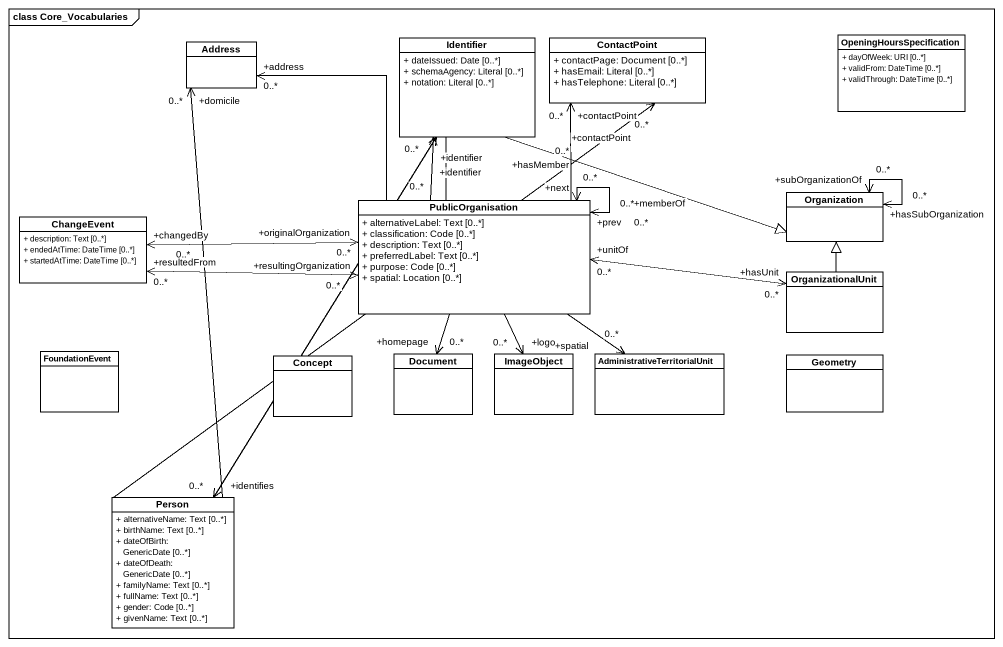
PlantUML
@startuml
mainframe class Core_Vocabularies
hide circle
hide empty members
skinparam classAttributeIconSize 0
class Address
class Identifier {
  + dateIssued: Date [0..*]
  + schemaAgency: Literal [0..*]
  + notation: Literal [0..*]
}
class ContactPoint {
  + contactPage: Document [0..*]
  + hasEmail: Literal [0..*]
  + hasTelephone: Literal [0..*]
}
class OpeningHoursSpecification {
  + dayOfWeek: URI [0..*]
  + validFrom: DateTime [0..*]
  + validThrough: DateTime [0..*]
}
class ChangeEvent {
  + description: Text [0..*]
  + endedAtTime: DateTime [0..*]
  + startedAtTime: DateTime [0..*]
}
class PublicOrganisation {
  + alternativeLabel: Text [0..*]
  + classification: Code [0..*]
  + description: Text [0..*]
  + preferredLabel: Text [0..*]
  + purpose: Code [0..*]
  + spatial: Location [0..*]
}
class Organization
class OrganizationalUnit
class FoundationEvent
class Concept
class Document
class ImageObject
class "AdministrativeTerritorialUnit" as AdministrativeTerritorialUni
class Geometry
class "Person" as Person_ {
  + alternativeName: Text [0..*]
  + birthName: Text [0..*]
  + dateOfBirth: GenericDate [0..*]
  + dateOfDeath: GenericDate [0..*]
  + familyName: Text [0..*]
  + fullName: Text [0..*]
  + gender: Code [0..*]
  + givenName: Text [0..*]
}
Identifier --> "+identifies\n0..*" Person_
ChangeEvent "+changedBy\n0..*" <-right-> "+originalOrganization\n0..*" PublicOrganisation
PublicOrganisation -up-> "+address\n0..*" Address
PublicOrganisation -up-> "+identifier\n0..*" Identifier
PublicOrganisation -up-> "+contactPoint\n0..*" ContactPoint
PublicOrganisation "+resultingOrganization\n0..*" <-left-> "+resultedFrom\n0..*" ChangeEvent
PublicOrganisation "+prev\n0..*" <--> "+next\n0..*" PublicOrganisation
PublicOrganisation "+memberOf\n0..*" <--> "+hasMember\n0..*" PublicOrganisation
PublicOrganisation -right-|> Organization
PublicOrganisation "+unitOf\n0..*" <-right-> "+hasUnit\n0..*" OrganizationalUnit
PublicOrganisation --> "+homepage\n0..*" Document
PublicOrganisation --> "+logo\n0..*" ImageObject
PublicOrganisation --> "+spatial\n0..*" AdministrativeTerritorialUni
Organization "+hasSubOrganization\n0..*" <--> "+subOrganizationOf\n0..*" Organization
OrganizationalUnit -up-|> Organization
Person_ -up-> "+domicile\n0..*" Address
Person_ -up-> "+identifier\n0..*" Identifier
Person_ -up-> "+contactPoint\n0..*" ContactPoint
@enduml
